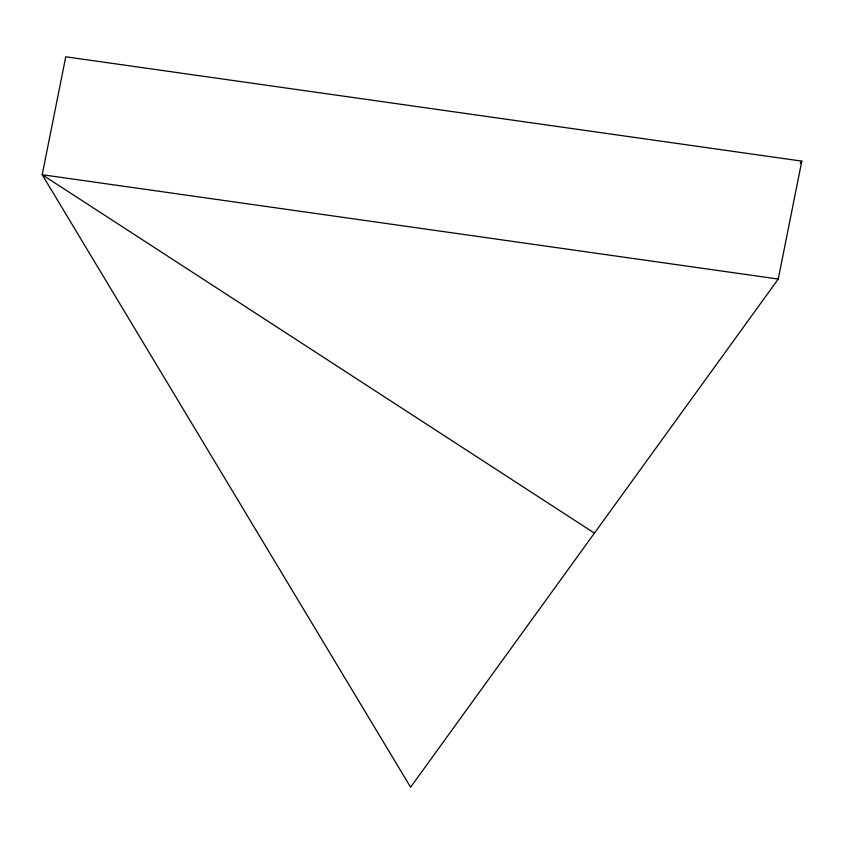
<?xml version="1.0" encoding="UTF-8"?>
<svg xmlns="http://www.w3.org/2000/svg" width="844" height="844" viewBox="0 0 844 844"><rect width="100%" height="100%" fill="white"/><g stroke="black" fill="none" stroke-linecap="round" stroke-linejoin="round"><path stroke-width="1.27" d="M778.242 279.058L801.8 161.13L65.758 56.78L42.2 174.708L410.606 787.22L778.242 279.058L42.2 174.708L594.419 533.134M800.26 163.261L801.8 161.13"/></g></svg>
